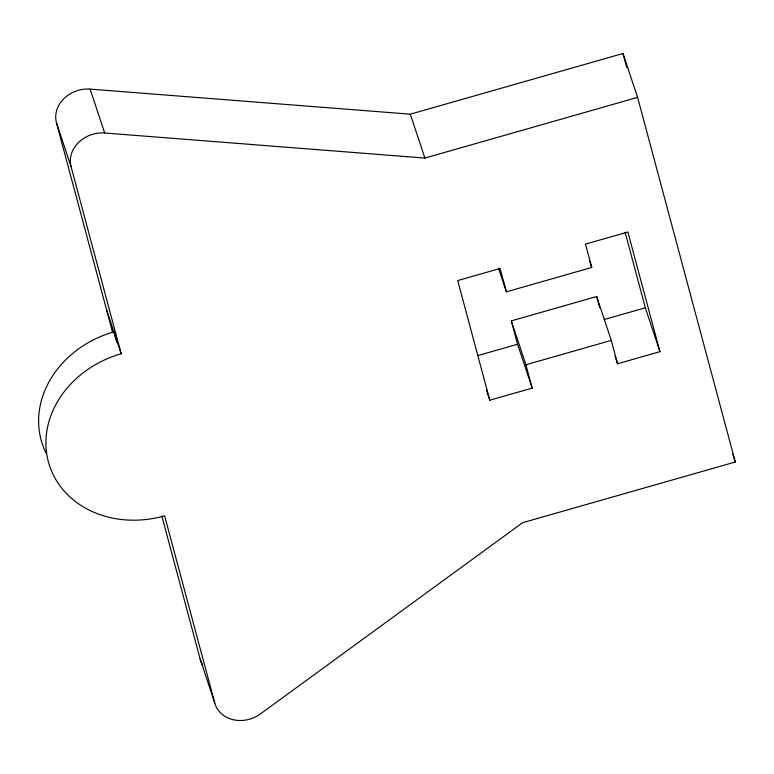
<?xml version="1.0" encoding="UTF-8"?>
<svg xmlns="http://www.w3.org/2000/svg" width="774" height="774" viewBox="0 0 774 774"><rect width="100%" height="100%" fill="white"/><g stroke="black" fill="none" stroke-linecap="round" stroke-linejoin="round"><path stroke-width="1.16" d="M112.53 332.036L56.444 122.737A29.499 25.155 -18.4 0 1 90.103 89.116L410.307 114.184L623.002 53.493L637.602 97.369L735.3 462.001L522.605 522.702L260.374 713.976A29.499 25.155 -18.4 0 1 214.756 702.986L200.166 659.1L161.853 516.123M214.756 702.986L164.61 515.823A98.337 83.844 -18.4 0 1 48.375 461.768A98.337 83.844 -18.4 0 1 121.189 353.766L71.044 166.613A29.499 25.155 -18.4 0 1 104.703 133.002L424.907 158.07L637.602 97.369M498.514 268.21L506.38 291.837L591.742 267.465L585.492 244.11L627.878 232.016L659.941 351.667L617.546 363.761L614.933 355.885M486.411 390.086L489.778 400.206L532.173 388.113L517.574 344.237L511.324 320.881L596.686 296.51L611.286 340.396L617.546 363.761M477.471 355.672L517.574 344.237M604.097 319.556L645.342 307.791L659.941 351.667M511.324 320.881L525.914 364.757L611.286 340.396M732.678 454.125L735.3 462.001M589.498 260.712L591.742 267.465M410.307 114.184L424.907 158.07M90.103 89.116L104.703 133.002M56.444 122.737L71.044 166.613M106.589 309.89L121.189 353.766M623.002 53.493L626.746 67.473M625.111 232.277L645.342 307.791M596.686 296.51L599.676 307.646M506.38 291.837L500.11 268.462L457.724 280.556L489.778 400.206M525.914 364.757L532.173 388.113M116.7 342.321L113.894 331.833A98.337 83.844 -18.4 0 0 46.101 453.129M202.575 664.731A29.499 25.155 -18.4 0 1 200.166 659.1"/></g></svg>
